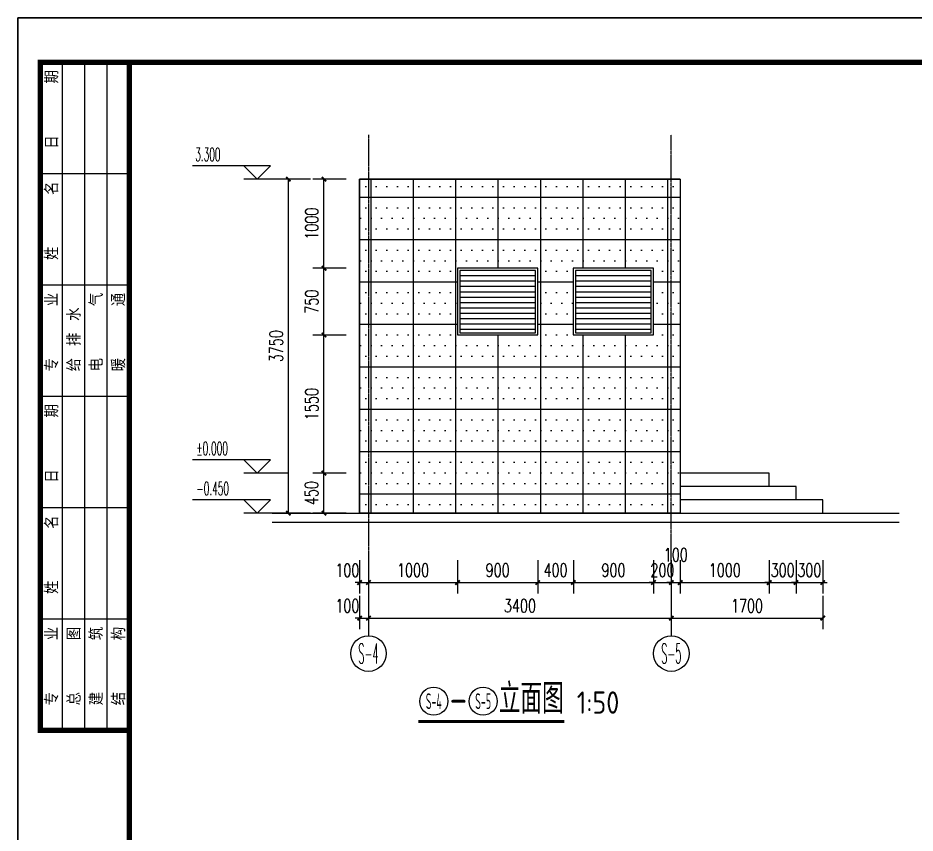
# Model space of a CAD drawing. Extents: x 0 to 2037025, y -2738621 to 0.
# Drawn here: x 958663 to 968736, y -1499228 to -1490076 of the extents above; entities that cross this region are included whole.
import ezdxf
from ezdxf.enums import TextEntityAlignment as Align

# ---------------------------------------------------------------- set-up
doc = ezdxf.new("R2010")
doc.units = 0
doc.header["$LTSCALE"] = 10
doc.header["$MEASUREMENT"] = 0
doc.linetypes.add('DOTE', pattern=[2.42, 2, -0.2, 0.02, -0.2])
for name, color, linetype in [('AXIS', 3, 'Continuous'), ('AXIS_TEXT', 7, 'Continuous'), ('DIM_ELEV', 3, 'Continuous'), ('DIM_SYMB', 3, 'Continuous'), ('DOTE', 1, 'DOTE'), ('lm-浅色', 155, 'Continuous'), ('PUB_DIM', 3, 'Continuous'), ('PUB_TEXT', 7, 'Continuous'), ('PUB_TITLE', 4, 'Continuous'), ('STAIR', 2, 'Continuous'), ('WINDOW', 2, 'Continuous'), ('人防-砌筑墙', 4, 'Continuous'), ('图框', 142, 'Continuous'), ('批量导出图层', 1, 'Continuous')]:
    doc.layers.add(name, color=color, linetype=linetype)
doc.styles.add('_TCH_AXIS', font='COMPLEX', dxfattribs={"bigfont": 'GBCBIG'})
doc.styles.add('_TCH_DIM', font='SIMPLEX.shx', dxfattribs={"width": 0.7, "bigfont": 'GBCBIG.shx'})
doc.styles.add('_TCH_DIM_T3', font='simplex_.ttf', dxfattribs={"width": 0.705882, "bigfont": 'GBCBIG'})
doc.styles.add('COMPLEX', font='COMPLEX')
doc.styles.add('HZTXT', font='txt.shx', dxfattribs={"width": 0.7, "bigfont": 'hztxt.shx'})
doc.styles.get("Standard").update_dxf_attribs({"font": 'gbenor.shx', "bigfont": 'gbcbig.shx'})
doc.dimstyles.new('_TCH_ARCH&&50', dxfattribs={"dimtxt": 148.75, "dimasz": 50, "dimexe": 125, "dimexo": 150, "dimgap": 63.125, "dimtad": 1, "dimdec": 0, "dimzin": 0, "dimdsep": 46, "dimtxsty": '_TCH_DIM_T3', "dimblk": 'ARCHTICK', "dimcen": 0.09, "dimclrt": 7, "dimazin": 2, "dimtfac": 1, "dimtdec": 0, "dimtix": 1, "dimtmove": 2, "dimatfit": 3, "dimfxl": 0, "dimtolj": 1, "dimtzin": 0, "dimarcsym": 0})

# ---------------------------------------------------------------- blocks, each defined once
blk = doc.blocks.new('图框A1')
at = {"layer": '图框'}
for p, q in [((1000, 43400), (1000, 58400)), ((1500, 43400), (1500, 58400)), ((2000, 43400), (2000, 58400)), ((2500, 55900), (500, 55900)), ((2500, 53400), (500, 53400)), ((2500, 50900), (500, 50900)), ((2500, 48400), (500, 48400)), ((2500, 45900), (500, 45900))]:
    blk.add_line(p, q, dxfattribs=at)
blk.add_lwpolyline([(0, 0), (84100, 0), (84100, 59400), (0, 59400)], close=True, dxfattribs=at)
at = {"layer": '图框', "const_width": 120}
blk.add_lwpolyline([(2500, 58400), (500, 58400), (500, 43400), (2500, 43400)], dxfattribs=at)
blk.add_lwpolyline([(2500, 1000), (83100, 1000), (83100, 58400), (2500, 58400)], close=True, dxfattribs=at)
at = {"layer": '图框', "style": 'HZTXT'}
for s, p in [('日    期', (911, 56464)), ('姓    名', (911, 53964)), ('专    业', (911, 51464)), ('电    气', (1911, 51464)), ('暖    通', (2411, 51464)), ('给 排 水', (1411, 51464)), ('日    期', (911, 48964)), ('姓    名', (911, 46464)), ('专    业', (911, 43964)), ('总    图', (1411, 43964)), ('建    筑', (1911, 43964)), ('结    构', (2411, 43964))]:
    blk.add_text(s, height=300, rotation=90, dxfattribs=at).set_placement(p)
blk = doc.blocks.new('_AXISO')
blk.add_circle((0, 0), 0.5)
at = {"layer": 'AXIS_TEXT', "style": 'COMPLEX', "width": 1.041667}
blk.add_attdef('A', text='', height=0.56, dxfattribs=at).set_placement((-0.25, -0.28), (0.25, -0.28), align=Align.FIT)
blk = doc.blocks.new('_ArchTick')
at = {"color": 0, "linetype": 'ByBlock', "const_width": 0.4}
blk.add_lwpolyline([(-0.5, -0.5), (0.5, 0.5)], dxfattribs=at)
blk = doc.blocks.new('*D397')
at = {"layer": 'Defpoints', "color": 0, "transparency": 16777216}
for p in [(961699, -1491886), (962099, -1491886), (962099, -1495636)]:
    blk.add_point(p, dxfattribs=at)
at = {"layer": 'PUB_DIM', "color": 0, "lineweight": -2, "transparency": 16777216}
for p, q in [((961949, -1491886), (961574, -1491886)), ((961699, -1495636), (961699, -1491886)), ((961949, -1495636), (961574, -1495636))]:
    blk.add_line(p, q, dxfattribs=at)
at = {"layer": 'PUB_DIM', "color": 0, "lineweight": -2, "transparency": 16777216, "xscale": 50, "yscale": 50, "zscale": 50}
for p, rotation in [((961699, -1491886), 90), ((961699, -1495636), 270)]:
    blk.add_blockref('_ArchTick', p, dxfattribs=dict(at, rotation=rotation))
at = {"layer": 'PUB_DIM', "color": 7, "transparency": 16777216, "insert": (961561, -1493761), "char_height": 148.8, "attachment_point": 5, "rotation": 90, "style": '_TCH_DIM_T3'}
blk.add_mtext('\\A1;3750', dxfattribs=at)
blk = doc.blocks.new('*D398')
at = {"layer": 'Defpoints', "color": 0, "transparency": 16777216}
for p in [(962099, -1491886), (962499, -1491886), (962499, -1492886)]:
    blk.add_point(p, dxfattribs=at)
at = {"layer": 'PUB_DIM', "color": 0, "lineweight": -2, "transparency": 16777216}
for p, q in [((962349, -1491886), (961974, -1491886)), ((962099, -1492886), (962099, -1491886)), ((962349, -1492886), (961974, -1492886))]:
    blk.add_line(p, q, dxfattribs=at)
at = {"layer": 'PUB_DIM', "color": 0, "lineweight": -2, "transparency": 16777216, "xscale": 50, "yscale": 50, "zscale": 50}
for p, rotation in [((962099, -1491886), 90), ((962099, -1492886), 270)]:
    blk.add_blockref('_ArchTick', p, dxfattribs=dict(at, rotation=rotation))
at = {"layer": 'PUB_DIM', "color": 7, "transparency": 16777216, "insert": (961961, -1492386), "char_height": 148.8, "attachment_point": 5, "rotation": 90, "style": '_TCH_DIM_T3'}
blk.add_mtext('\\A1;1000', dxfattribs=at)
blk = doc.blocks.new('*D399')
at = {"layer": 'Defpoints', "color": 0, "transparency": 16777216}
for p in [(962099, -1492886), (962499, -1492886), (962499, -1493636)]:
    blk.add_point(p, dxfattribs=at)
at = {"layer": 'PUB_DIM', "color": 0, "lineweight": -2, "transparency": 16777216}
for p, q in [((962349, -1492886), (961974, -1492886)), ((962099, -1493636), (962099, -1492886)), ((962349, -1493636), (961974, -1493636))]:
    blk.add_line(p, q, dxfattribs=at)
at = {"layer": 'PUB_DIM', "color": 0, "lineweight": -2, "transparency": 16777216, "xscale": 50, "yscale": 50, "zscale": 50}
for p, rotation in [((962099, -1492886), 90), ((962099, -1493636), 270)]:
    blk.add_blockref('_ArchTick', p, dxfattribs=dict(at, rotation=rotation))
at = {"layer": 'PUB_DIM', "color": 7, "transparency": 16777216, "insert": (961961, -1493261), "char_height": 148.8, "attachment_point": 5, "rotation": 90, "style": '_TCH_DIM_T3'}
blk.add_mtext('\\A1;750', dxfattribs=at)
blk = doc.blocks.new('*D400')
at = {"layer": 'Defpoints', "color": 0, "transparency": 16777216}
for p in [(962099, -1493636), (962499, -1493636), (962499, -1495186)]:
    blk.add_point(p, dxfattribs=at)
at = {"layer": 'PUB_DIM', "color": 0, "lineweight": -2, "transparency": 16777216}
for p, q in [((962349, -1493636), (961974, -1493636)), ((962099, -1495186), (962099, -1493636)), ((962349, -1495186), (961974, -1495186))]:
    blk.add_line(p, q, dxfattribs=at)
at = {"layer": 'PUB_DIM', "color": 0, "lineweight": -2, "transparency": 16777216, "xscale": 50, "yscale": 50, "zscale": 50}
for p, rotation in [((962099, -1493636), 90), ((962099, -1495186), 270)]:
    blk.add_blockref('_ArchTick', p, dxfattribs=dict(at, rotation=rotation))
at = {"layer": 'PUB_DIM', "color": 7, "transparency": 16777216, "insert": (961961, -1494411), "char_height": 148.8, "attachment_point": 5, "rotation": 90, "style": '_TCH_DIM_T3'}
blk.add_mtext('\\A1;1550', dxfattribs=at)
blk = doc.blocks.new('*D401')
at = {"layer": 'Defpoints', "color": 0, "transparency": 16777216}
for p in [(962099, -1495186), (962499, -1495186), (962499, -1495636)]:
    blk.add_point(p, dxfattribs=at)
at = {"layer": 'PUB_DIM', "color": 0, "lineweight": -2, "transparency": 16777216}
for p, q in [((962349, -1495186), (961974, -1495186)), ((962099, -1495636), (962099, -1495186)), ((962349, -1495636), (961974, -1495636))]:
    blk.add_line(p, q, dxfattribs=at)
at = {"layer": 'PUB_DIM', "color": 0, "lineweight": -2, "transparency": 16777216, "xscale": 50, "yscale": 50, "zscale": 50}
for p, rotation in [((962099, -1495186), 90), ((962099, -1495636), 270)]:
    blk.add_blockref('_ArchTick', p, dxfattribs=dict(at, rotation=rotation))
at = {"layer": 'PUB_DIM', "color": 7, "transparency": 16777216, "insert": (961959, -1495411), "char_height": 148.8, "attachment_point": 5, "rotation": 90, "style": '_TCH_DIM_T3'}
blk.add_mtext('\\A1;450', dxfattribs=at)
blk = doc.blocks.new('*D529')
at = {"layer": 'Defpoints', "color": 0, "transparency": 16777216}
for p in [(962499, -1496415), (962599, -1496415), (962599, -1496815)]:
    blk.add_point(p, dxfattribs=at)
at = {"layer": 'PUB_DIM', "color": 0, "lineweight": -2, "transparency": 16777216}
for p, q in [((962499, -1496565), (962499, -1496940)), ((962599, -1496565), (962599, -1496940)), ((962499, -1496815), (962449, -1496815)), ((962499, -1496815), (962599, -1496815)), ((962599, -1496815), (962649, -1496815))]:
    blk.add_line(p, q, dxfattribs=at)
at = {"layer": 'PUB_DIM', "color": 0, "lineweight": -2, "transparency": 16777216, "xscale": 50, "yscale": 50, "zscale": 50}
blk.add_blockref('_ArchTick', (962499, -1496815), dxfattribs=at)
at = {"layer": 'PUB_DIM', "color": 0, "lineweight": -2, "transparency": 16777216, "xscale": 50, "yscale": 50, "zscale": 50, "rotation": 180}
blk.add_blockref('_ArchTick', (962599, -1496815), dxfattribs=at)
at = {"layer": 'PUB_DIM', "color": 7, "transparency": 16777216, "insert": (962361, -1496678), "char_height": 148.8, "attachment_point": 5, "style": '_TCH_DIM_T3'}
blk.add_mtext('\\A1;100', dxfattribs=at)
blk = doc.blocks.new('*D530')
at = {"layer": 'Defpoints', "color": 0, "transparency": 16777216}
for p in [(962599, -1496415), (965999, -1496415), (965999, -1496815)]:
    blk.add_point(p, dxfattribs=at)
at = {"layer": 'PUB_DIM', "color": 0, "lineweight": -2, "transparency": 16777216}
for p, q in [((962599, -1496565), (962599, -1496940)), ((965999, -1496565), (965999, -1496940)), ((962599, -1496815), (965999, -1496815))]:
    blk.add_line(p, q, dxfattribs=at)
at = {"layer": 'PUB_DIM', "color": 0, "lineweight": -2, "transparency": 16777216, "xscale": 50, "yscale": 50, "zscale": 50, "rotation": 180}
blk.add_blockref('_ArchTick', (962599, -1496815), dxfattribs=at)
at = {"layer": 'PUB_DIM', "color": 0, "lineweight": -2, "transparency": 16777216, "xscale": 50, "yscale": 50, "zscale": 50}
blk.add_blockref('_ArchTick', (965999, -1496815), dxfattribs=at)
at = {"layer": 'PUB_DIM', "color": 7, "transparency": 16777216, "insert": (964299, -1496675), "char_height": 148.8, "attachment_point": 5, "style": '_TCH_DIM_T3'}
blk.add_mtext('\\A1;3400', dxfattribs=at)
blk = doc.blocks.new('*D531')
at = {"layer": 'Defpoints', "color": 0, "transparency": 16777216}
for p in [(965999, -1496415), (967699, -1496415), (967699, -1496815)]:
    blk.add_point(p, dxfattribs=at)
at = {"layer": 'PUB_DIM', "color": 0, "lineweight": -2, "transparency": 16777216}
for p, q in [((965999, -1496565), (965999, -1496940)), ((967699, -1496565), (967699, -1496940)), ((965999, -1496815), (967699, -1496815))]:
    blk.add_line(p, q, dxfattribs=at)
at = {"layer": 'PUB_DIM', "color": 0, "lineweight": -2, "transparency": 16777216, "xscale": 50, "yscale": 50, "zscale": 50, "rotation": 180}
blk.add_blockref('_ArchTick', (965999, -1496815), dxfattribs=at)
at = {"layer": 'PUB_DIM', "color": 0, "lineweight": -2, "transparency": 16777216, "xscale": 50, "yscale": 50, "zscale": 50}
blk.add_blockref('_ArchTick', (967699, -1496815), dxfattribs=at)
at = {"layer": 'PUB_DIM', "color": 7, "transparency": 16777216, "insert": (966849, -1496677), "char_height": 148.8, "attachment_point": 5, "style": '_TCH_DIM_T3'}
blk.add_mtext('\\A1;1700', dxfattribs=at)
blk = doc.blocks.new('*D532')
at = {"layer": 'Defpoints', "color": 0, "transparency": 16777216}
for p in [(962499, -1496015), (962599, -1496015), (962599, -1496415)]:
    blk.add_point(p, dxfattribs=at)
at = {"layer": 'PUB_DIM', "color": 0, "lineweight": -2, "transparency": 16777216}
for p, q in [((962499, -1496165), (962499, -1496540)), ((962599, -1496165), (962599, -1496540)), ((962499, -1496415), (962449, -1496415)), ((962499, -1496415), (962599, -1496415)), ((962599, -1496415), (962649, -1496415))]:
    blk.add_line(p, q, dxfattribs=at)
at = {"layer": 'PUB_DIM', "color": 0, "lineweight": -2, "transparency": 16777216, "xscale": 50, "yscale": 50, "zscale": 50}
blk.add_blockref('_ArchTick', (962499, -1496415), dxfattribs=at)
at = {"layer": 'PUB_DIM', "color": 0, "lineweight": -2, "transparency": 16777216, "xscale": 50, "yscale": 50, "zscale": 50, "rotation": 180}
blk.add_blockref('_ArchTick', (962599, -1496415), dxfattribs=at)
at = {"layer": 'PUB_DIM', "color": 7, "transparency": 16777216, "insert": (962361, -1496278), "char_height": 148.8, "attachment_point": 5, "style": '_TCH_DIM_T3'}
blk.add_mtext('\\A1;100', dxfattribs=at)
blk = doc.blocks.new('*D533')
at = {"layer": 'Defpoints', "color": 0, "transparency": 16777216}
for p in [(962599, -1496015), (963599, -1496015), (963599, -1496415)]:
    blk.add_point(p, dxfattribs=at)
at = {"layer": 'PUB_DIM', "color": 0, "lineweight": -2, "transparency": 16777216}
for p, q in [((962599, -1496165), (962599, -1496540)), ((963599, -1496165), (963599, -1496540)), ((962599, -1496415), (963599, -1496415))]:
    blk.add_line(p, q, dxfattribs=at)
at = {"layer": 'PUB_DIM', "color": 0, "lineweight": -2, "transparency": 16777216, "xscale": 50, "yscale": 50, "zscale": 50, "rotation": 180}
blk.add_blockref('_ArchTick', (962599, -1496415), dxfattribs=at)
at = {"layer": 'PUB_DIM', "color": 0, "lineweight": -2, "transparency": 16777216, "xscale": 50, "yscale": 50, "zscale": 50}
blk.add_blockref('_ArchTick', (963599, -1496415), dxfattribs=at)
at = {"layer": 'PUB_DIM', "color": 7, "transparency": 16777216, "insert": (963099, -1496277), "char_height": 148.8, "attachment_point": 5, "style": '_TCH_DIM_T3'}
blk.add_mtext('\\A1;1000', dxfattribs=at)
blk = doc.blocks.new('*D534')
at = {"layer": 'Defpoints', "color": 0, "transparency": 16777216}
for p in [(963599, -1496015), (964499, -1496015), (964499, -1496415)]:
    blk.add_point(p, dxfattribs=at)
at = {"layer": 'PUB_DIM', "color": 0, "lineweight": -2, "transparency": 16777216}
for p, q in [((963599, -1496165), (963599, -1496540)), ((964499, -1496165), (964499, -1496540)), ((963599, -1496415), (964499, -1496415))]:
    blk.add_line(p, q, dxfattribs=at)
at = {"layer": 'PUB_DIM', "color": 0, "lineweight": -2, "transparency": 16777216, "xscale": 50, "yscale": 50, "zscale": 50, "rotation": 180}
blk.add_blockref('_ArchTick', (963599, -1496415), dxfattribs=at)
at = {"layer": 'PUB_DIM', "color": 0, "lineweight": -2, "transparency": 16777216, "xscale": 50, "yscale": 50, "zscale": 50}
blk.add_blockref('_ArchTick', (964499, -1496415), dxfattribs=at)
at = {"layer": 'PUB_DIM', "color": 7, "transparency": 16777216, "insert": (964049, -1496277), "char_height": 148.8, "attachment_point": 5, "style": '_TCH_DIM_T3'}
blk.add_mtext('\\A1;900', dxfattribs=at)
blk = doc.blocks.new('*D535')
at = {"layer": 'Defpoints', "color": 0, "transparency": 16777216}
for p in [(964499, -1496015), (964899, -1496015), (964899, -1496415)]:
    blk.add_point(p, dxfattribs=at)
at = {"layer": 'PUB_DIM', "color": 0, "lineweight": -2, "transparency": 16777216}
for p, q in [((964499, -1496165), (964499, -1496540)), ((964899, -1496165), (964899, -1496540)), ((964499, -1496415), (964899, -1496415))]:
    blk.add_line(p, q, dxfattribs=at)
at = {"layer": 'PUB_DIM', "color": 0, "lineweight": -2, "transparency": 16777216, "xscale": 50, "yscale": 50, "zscale": 50, "rotation": 180}
blk.add_blockref('_ArchTick', (964499, -1496415), dxfattribs=at)
at = {"layer": 'PUB_DIM', "color": 0, "lineweight": -2, "transparency": 16777216, "xscale": 50, "yscale": 50, "zscale": 50}
blk.add_blockref('_ArchTick', (964899, -1496415), dxfattribs=at)
at = {"layer": 'PUB_DIM', "color": 7, "transparency": 16777216, "insert": (964699, -1496275), "char_height": 148.8, "attachment_point": 5, "style": '_TCH_DIM_T3'}
blk.add_mtext('\\A1;400', dxfattribs=at)
blk = doc.blocks.new('*D536')
at = {"layer": 'Defpoints', "color": 0, "transparency": 16777216}
for p in [(964899, -1496015), (965799, -1496015), (965799, -1496415)]:
    blk.add_point(p, dxfattribs=at)
at = {"layer": 'PUB_DIM', "color": 0, "lineweight": -2, "transparency": 16777216}
for p, q in [((964899, -1496165), (964899, -1496540)), ((965799, -1496165), (965799, -1496540)), ((964899, -1496415), (965799, -1496415))]:
    blk.add_line(p, q, dxfattribs=at)
at = {"layer": 'PUB_DIM', "color": 0, "lineweight": -2, "transparency": 16777216, "xscale": 50, "yscale": 50, "zscale": 50, "rotation": 180}
blk.add_blockref('_ArchTick', (964899, -1496415), dxfattribs=at)
at = {"layer": 'PUB_DIM', "color": 0, "lineweight": -2, "transparency": 16777216, "xscale": 50, "yscale": 50, "zscale": 50}
blk.add_blockref('_ArchTick', (965799, -1496415), dxfattribs=at)
at = {"layer": 'PUB_DIM', "color": 7, "transparency": 16777216, "insert": (965349, -1496277), "char_height": 148.8, "attachment_point": 5, "style": '_TCH_DIM_T3'}
blk.add_mtext('\\A1;900', dxfattribs=at)
blk = doc.blocks.new('*D537')
at = {"layer": 'Defpoints', "color": 0, "transparency": 16777216}
for p in [(965799, -1496015), (965999, -1496015), (965999, -1496415)]:
    blk.add_point(p, dxfattribs=at)
at = {"layer": 'PUB_DIM', "color": 0, "lineweight": -2, "transparency": 16777216}
for p, q in [((965799, -1496165), (965799, -1496540)), ((965999, -1496165), (965999, -1496540)), ((965799, -1496415), (965749, -1496415)), ((965799, -1496415), (965999, -1496415)), ((965999, -1496415), (966049, -1496415))]:
    blk.add_line(p, q, dxfattribs=at)
at = {"layer": 'PUB_DIM', "color": 0, "lineweight": -2, "transparency": 16777216, "xscale": 50, "yscale": 50, "zscale": 50}
blk.add_blockref('_ArchTick', (965799, -1496415), dxfattribs=at)
at = {"layer": 'PUB_DIM', "color": 0, "lineweight": -2, "transparency": 16777216, "xscale": 50, "yscale": 50, "zscale": 50, "rotation": 180}
blk.add_blockref('_ArchTick', (965999, -1496415), dxfattribs=at)
at = {"layer": 'PUB_DIM', "color": 7, "transparency": 16777216, "insert": (965899, -1496277), "char_height": 148.8, "attachment_point": 5, "style": '_TCH_DIM_T3'}
blk.add_mtext('\\A1;200', dxfattribs=at)
blk = doc.blocks.new('*D538')
at = {"layer": 'Defpoints', "color": 0, "transparency": 16777216}
for p in [(965999, -1496015), (966099, -1496015), (966099, -1496415)]:
    blk.add_point(p, dxfattribs=at)
at = {"layer": 'PUB_DIM', "color": 0, "lineweight": -2, "transparency": 16777216}
for p, q in [((965999, -1496165), (965999, -1496540)), ((966099, -1496165), (966099, -1496540)), ((965999, -1496415), (965949, -1496415)), ((965999, -1496415), (966099, -1496415)), ((966099, -1496415), (966149, -1496415))]:
    blk.add_line(p, q, dxfattribs=at)
at = {"layer": 'PUB_DIM', "color": 0, "lineweight": -2, "transparency": 16777216, "xscale": 50, "yscale": 50, "zscale": 50}
blk.add_blockref('_ArchTick', (965999, -1496415), dxfattribs=at)
at = {"layer": 'PUB_DIM', "color": 0, "lineweight": -2, "transparency": 16777216, "xscale": 50, "yscale": 50, "zscale": 50, "rotation": 180}
blk.add_blockref('_ArchTick', (966099, -1496415), dxfattribs=at)
at = {"layer": 'PUB_DIM', "color": 7, "transparency": 16777216, "insert": (966049, -1496103), "char_height": 148.8, "attachment_point": 5, "style": '_TCH_DIM_T3'}
blk.add_mtext('\\A1;100', dxfattribs=at)
blk = doc.blocks.new('*D539')
at = {"layer": 'Defpoints', "color": 0, "transparency": 16777216}
for p in [(966099, -1496015), (967099, -1496015), (967099, -1496415)]:
    blk.add_point(p, dxfattribs=at)
at = {"layer": 'PUB_DIM', "color": 0, "lineweight": -2, "transparency": 16777216}
for p, q in [((966099, -1496165), (966099, -1496540)), ((967099, -1496165), (967099, -1496540)), ((966099, -1496415), (967099, -1496415))]:
    blk.add_line(p, q, dxfattribs=at)
at = {"layer": 'PUB_DIM', "color": 0, "lineweight": -2, "transparency": 16777216, "xscale": 50, "yscale": 50, "zscale": 50, "rotation": 180}
blk.add_blockref('_ArchTick', (966099, -1496415), dxfattribs=at)
at = {"layer": 'PUB_DIM', "color": 0, "lineweight": -2, "transparency": 16777216, "xscale": 50, "yscale": 50, "zscale": 50}
blk.add_blockref('_ArchTick', (967099, -1496415), dxfattribs=at)
at = {"layer": 'PUB_DIM', "color": 7, "transparency": 16777216, "insert": (966599, -1496277), "char_height": 148.8, "attachment_point": 5, "style": '_TCH_DIM_T3'}
blk.add_mtext('\\A1;1000', dxfattribs=at)
blk = doc.blocks.new('*D540')
at = {"layer": 'Defpoints', "color": 0, "transparency": 16777216}
for p in [(967099, -1496015), (967399, -1496015), (967399, -1496415)]:
    blk.add_point(p, dxfattribs=at)
at = {"layer": 'PUB_DIM', "color": 0, "lineweight": -2, "transparency": 16777216}
for p, q in [((967099, -1496165), (967099, -1496540)), ((967399, -1496165), (967399, -1496540)), ((967099, -1496415), (967049, -1496415)), ((967099, -1496415), (967399, -1496415)), ((967399, -1496415), (967449, -1496415))]:
    blk.add_line(p, q, dxfattribs=at)
at = {"layer": 'PUB_DIM', "color": 0, "lineweight": -2, "transparency": 16777216, "xscale": 50, "yscale": 50, "zscale": 50}
blk.add_blockref('_ArchTick', (967099, -1496415), dxfattribs=at)
at = {"layer": 'PUB_DIM', "color": 0, "lineweight": -2, "transparency": 16777216, "xscale": 50, "yscale": 50, "zscale": 50, "rotation": 180}
blk.add_blockref('_ArchTick', (967399, -1496415), dxfattribs=at)
at = {"layer": 'PUB_DIM', "color": 7, "transparency": 16777216, "insert": (967249, -1496277), "char_height": 148.8, "attachment_point": 5, "style": '_TCH_DIM_T3'}
blk.add_mtext('\\A1;300', dxfattribs=at)
blk = doc.blocks.new('*D541')
at = {"layer": 'Defpoints', "color": 0, "transparency": 16777216}
for p in [(967399, -1496015), (967699, -1496015), (967699, -1496415)]:
    blk.add_point(p, dxfattribs=at)
at = {"layer": 'PUB_DIM', "color": 0, "lineweight": -2, "transparency": 16777216}
for p, q in [((967399, -1496165), (967399, -1496540)), ((967699, -1496165), (967699, -1496540)), ((967399, -1496415), (967349, -1496415)), ((967399, -1496415), (967699, -1496415)), ((967699, -1496415), (967749, -1496415))]:
    blk.add_line(p, q, dxfattribs=at)
at = {"layer": 'PUB_DIM', "color": 0, "lineweight": -2, "transparency": 16777216, "xscale": 50, "yscale": 50, "zscale": 50}
blk.add_blockref('_ArchTick', (967399, -1496415), dxfattribs=at)
at = {"layer": 'PUB_DIM', "color": 0, "lineweight": -2, "transparency": 16777216, "xscale": 50, "yscale": 50, "zscale": 50, "rotation": 180}
blk.add_blockref('_ArchTick', (967699, -1496415), dxfattribs=at)
at = {"layer": 'PUB_DIM', "color": 7, "transparency": 16777216, "insert": (967549, -1496277), "char_height": 148.8, "attachment_point": 5, "style": '_TCH_DIM_T3'}
blk.add_mtext('\\A1;300', dxfattribs=at)

msp = doc.modelspace()

# ---------------------------------------------------------------- hatches: boundary and pattern name
at = {"layer": 'lm-浅色'}
h = msp.add_hatch(dxfattribs=at)
h.set_pattern_fill('NET', color=256, scale=150, style=0)
h.set_pattern_definition([(0, (-53690.4, -13331.03), (0, 476.25), []), (90, (-53690.4, -13331.03), (-476.25, 3e-14), [])])
h.paths.add_polyline_path([(962498.7, -1491885.7), (966098.7, -1491885.7), (966098.7, -1495635.7), (962498.7, -1495635.7)])
h.paths.add_polyline_path([(964498.7, -1492885.7), (963598.7, -1492885.7), (963598.7, -1493635.7), (964498.7, -1493635.7)], flags=16)
h.paths.add_polyline_path([(965798.7, -1492885.7), (964898.7, -1492885.7), (964898.7, -1493635.7), (965798.7, -1493635.7)], flags=16)
h = msp.add_hatch(dxfattribs=at)
h.set_pattern_fill('DOTS', color=256, scale=75, style=0)
h.set_pattern_definition([(0, (-53690.4, -13331.03), (59.53125, 119.0625), [0, -119.0625])])
h.paths.add_polyline_path([(962498.7, -1491885.7), (966098.7, -1491885.7), (966098.7, -1495635.7), (962498.7, -1495635.7)])
h.paths.add_polyline_path([(964498.7, -1492885.7), (963598.7, -1492885.7), (963598.7, -1493635.7), (964498.7, -1493635.7)], flags=16)
h.paths.add_polyline_path([(965798.7, -1492885.7), (964898.7, -1492885.7), (964898.7, -1493635.7), (965798.7, -1493635.7)], flags=16)
at = {"layer": 'WINDOW'}
h = msp.add_hatch(dxfattribs=at)
h.set_pattern_fill('玻璃', color=155, scale=50)
h.set_pattern_definition([(0, (61786.21, -45409.327), (0, 60), [])])
h.paths.add_polyline_path([(964473.7, -1492910.7), (963623.7, -1492910.7), (963623.7, -1493610.7), (964473.7, -1493610.7)])
h.paths.add_polyline_path([(965773.7, -1492910.7), (964923.7, -1492910.7), (964923.7, -1493610.7), (965773.7, -1493610.7)])

# ---------------------------------------------------------------- linework, layer by layer
at = {"ltscale": 0.5}
for p, q in [((961518.6, -1495635.7), (968555.6, -1495635.7)), ((961518.6, -1495735.7), (968555.6, -1495735.7))]:
    msp.add_line(p, q, dxfattribs=at)
msp.add_lwpolyline([(962498.7, -1491885.7), (966098.7, -1491885.7), (966098.7, -1495635.7), (962498.7, -1495635.7)], close=True)
at = {"layer": 'AXIS'}
for p, q in [((962598.7, -1496397.6), (962598.7, -1497012.4)), ((965998.7, -1496397.6), (965998.7, -1497012.4))]:
    msp.add_line(p, q, dxfattribs=at)
at = {"layer": 'DIM_ELEV'}
for p, q in [((961498.7, -1491735.7), (960624.2, -1491735.7)), ((961348.7, -1491885.7), (961198.7, -1491735.7)), ((961348.7, -1491885.7), (961498.7, -1491735.7)), ((961698.7, -1491885.7), (961198.7, -1491885.7)), ((961498.7, -1495035.7), (960624.2, -1495035.7)), ((961348.7, -1495185.7), (961198.7, -1495035.7)), ((961348.7, -1495185.7), (961498.7, -1495035.7)), ((961698.7, -1495185.7), (961198.7, -1495185.7)), ((961498.7, -1495485.7), (960624.2, -1495485.7)), ((961348.7, -1495635.7), (961198.7, -1495485.7)), ((961348.7, -1495635.7), (961498.7, -1495485.7)), ((961698.7, -1495635.7), (961198.7, -1495635.7))]:
    msp.add_line(p, q, dxfattribs=at)
at = {"layer": 'DIM_SYMB', "const_width": 35}
msp.add_lwpolyline([(963156.9, -1497975), (964797.6, -1497975)], dxfattribs=at)
at = {"layer": 'DOTE'}
for p, q in [((962598.7, -1491386.8), (962598.7, -1496301.6)), ((965998.7, -1496301.6), (965998.7, -1491386.8))]:
    msp.add_line(p, q, dxfattribs=at)
at = {"layer": 'PUB_TEXT'}
for centre in [(963331.9, -1497747.5), (963886.1, -1497747.5)]:
    msp.add_circle(centre, 157.5, dxfattribs=at)
at = {"layer": 'PUB_TITLE'}
msp.add_lwpolyline([(958662.7, -1519775.8), (1000712.7, -1519775.8), (1000712.7, -1490075.8), (958662.7, -1490075.8)], close=True, dxfattribs=at)
at = {"layer": 'PUB_TITLE', "const_width": 50}
msp.add_lwpolyline([(959912.7, -1519275.8), (1000212.7, -1519275.8), (1000212.7, -1490575.8), (959912.7, -1490575.8)], close=True, dxfattribs=at)
at = {"layer": 'STAIR'}
for p, q in [((967099.1, -1495185.7), (966098.7, -1495185.7)), ((967099.1, -1495335.7), (967099.1, -1495185.7)), ((967399.1, -1495335.7), (966098.7, -1495335.7)), ((967399.1, -1495485.7), (967399.1, -1495335.7)), ((967699.1, -1495485.7), (966098.7, -1495485.7)), ((967699.1, -1495635.7), (967699.1, -1495485.7))]:
    msp.add_line(p, q, dxfattribs=at)
at = {"layer": 'WINDOW'}
for points in [[(964498.7, -1492885.7), (963598.7, -1492885.7), (963598.7, -1493635.7), (964498.7, -1493635.7)], [(965798.7, -1492885.7), (964898.7, -1492885.7), (964898.7, -1493635.7), (965798.7, -1493635.7)]]:
    msp.add_lwpolyline(points, close=True, dxfattribs=at)
at = {"layer": 'WINDOW', "color": 155}
for points in [[(964473.7, -1492910.7), (963623.7, -1492910.7), (963623.7, -1493610.7), (964473.7, -1493610.7)], [(965773.7, -1492910.7), (964923.7, -1492910.7), (964923.7, -1493610.7), (965773.7, -1493610.7)]]:
    msp.add_lwpolyline(points, close=True, dxfattribs=at)
at = {"layer": '人防-砌筑墙'}
for p, q in [((962498.7, -1491885.7), (962498.7, -1495635.7)), ((966098.7, -1491885.7), (962498.7, -1491885.7)), ((966098.7, -1491885.7), (966098.7, -1492885.7)), ((966098.7, -1491885.7), (966098.7, -1491885.7)), ((966098.7, -1492885.7), (966098.7, -1495635.7)), ((966098.7, -1495635.7), (962498.7, -1495635.7))]:
    msp.add_line(p, q, dxfattribs=at)
at = {"layer": '批量导出图层'}
msp.add_lwpolyline([(958662.7, -1490075.8), (1000712.7, -1490075.8), (1000712.7, -1519775.8), (958662.7, -1519775.8)], close=True, dxfattribs=at)

# ---------------------------------------------------------------- block references
at = {"xscale": 0.5, "yscale": 0.5, "zscale": 0.5}
msp.add_blockref('图框A1', (958662.7, -1519775.8), dxfattribs=at)
at = {"layer": 'AXIS'}
ref = msp.add_blockref('_AXISO', (962598.7, -1497212.4), dxfattribs=dict(at, xscale=400, yscale=400, zscale=400))
ref.add_attrib('A', 'S-4', dxfattribs={"layer": 'AXIS_TEXT', "height": 226.27, "style": '_TCH_AXIS', "width": 0.33871}).set_placement((962485.5, -1497325.5), (962711.8, -1497325.5), align=Align.FIT)
ref = msp.add_blockref('_AXISO', (965998.7, -1497212.4), dxfattribs=dict(at, xscale=400, yscale=400, zscale=400))
ref.add_attrib('A', 'S-5', dxfattribs={"layer": 'AXIS_TEXT', "height": 226.27, "style": '_TCH_AXIS', "width": 0.35}).set_placement((965885.5, -1497325.5), (966111.8, -1497325.5), align=Align.FIT)

# ---------------------------------------------------------------- texts
at = {"layer": 'PUB_TEXT', "style": '_TCH_DIM', "width": 0.494118}
for s, p in [('3.300', (960653.3, -1491683.2)), ('%%P0.000', (960667, -1494983.2)), ('-0.450', (960667, -1495433.2))]:
    msp.add_text(s, height=148.75, dxfattribs=at).set_placement(p)
at = {"layer": 'PUB_TEXT'}
for s, height, p in [('立面图', 337.59, (964061.1, -1497887.5)), ('1:50', 250, (964937.6, -1497887.5)), ('-', 350, (963506.9, -1497887.5))]:
    msp.add_text(s, height=height, dxfattribs=at).set_placement(p)
for s, width, p, p2 in [('S-4', 0.521739, (963242.8, -1497836.6), (963421, -1497836.6)), ('S-5', 0.545455, (963797, -1497836.6), (963975.2, -1497836.6))]:
    msp.add_text(s, height=178.19, dxfattribs=dict(at, width=width)).set_placement(p, p2, align=Align.FIT)

# ---------------------------------------------------------------- dimensions: what is measured, and where the dimension line sits
at = {"layer": 'PUB_DIM'}
for p1, p2, distance, picture, middle in [((962098.7, -1495635.7), (962098.7, -1491885.7), 400, '*D397', (961560.6, -1493760.7)), ((962498.7, -1492885.7), (962498.7, -1491885.7), 400, '*D398', (961960.5, -1492385.7)), ((962498.7, -1493635.7), (962498.7, -1492885.7), 400, '*D399', (961960.5, -1493260.7)), ((962498.7, -1495185.7), (962498.7, -1493635.7), 400, '*D400', (961960.5, -1494410.7)), ((962498.7, -1495635.7), (962498.7, -1495185.7), 400, '*D401', (961958.8, -1495410.7)), ((962598.7, -1496015.1), (963598.7, -1496015.1), -400, '*D533', (963098.7, -1496276.9)), ((963598.7, -1496015.1), (964498.7, -1496015.1), -400, '*D534', (964048.7, -1496276.9)), ((964498.7, -1496015.1), (964898.7, -1496015.1), -400, '*D535', (964698.7, -1496275.2)), ((964898.7, -1496015.1), (965798.7, -1496015.1), -400, '*D536', (965348.7, -1496276.9)), ((965798.7, -1496015.1), (965998.7, -1496015.1), -400, '*D537', (965898.7, -1496276.9)), ((966098.7, -1496015.1), (967099.1, -1496015.1), -400, '*D539', (966598.9, -1496276.9)), ((967099.1, -1496015.1), (967399.1, -1496015.1), -400, '*D540', (967249.1, -1496276.9)), ((967399.1, -1496015.1), (967699.1, -1496015.1), -400, '*D541', (967549.1, -1496276.9)), ((962598.7, -1496415.1), (965998.7, -1496415.1), -400, '*D530', (964298.7, -1496675.2)), ((965998.7, -1496415.1), (967699.1, -1496415.1), -400, '*D531', (966848.9, -1496676.9))]:
    dim = msp.add_aligned_dim(p1=p1, p2=p2, distance=distance, dimstyle='_TCH_ARCH&&50', dxfattribs=at)
    dim.commit()
    dim.dimension.update_dxf_attribs({"geometry": picture, "text_midpoint": middle})
for base, p1, p2, picture, middle in [((962598.7, -1496415.1), (962498.7, -1496015.1), (962598.7, -1496015.1), '*D532', (962361.2, -1496277.6)), ((966098.7, -1496415.1), (965998.7, -1496015.1), (966098.7, -1496015.1), '*D538', (966048.7, -1496102.6)), ((962598.7, -1496815.1), (962498.7, -1496415.1), (962598.7, -1496415.1), '*D529', (962361.2, -1496677.6))]:
    dim = msp.add_linear_dim(base=base, p1=p1, p2=p2, angle=360, dimstyle='_TCH_ARCH&&50', dxfattribs=at)
    dim.commit()
    dim.dimension.update_dxf_attribs({"geometry": picture, "text_midpoint": middle, "dimtype": 129})

doc.saveas('drawing.dxf')
